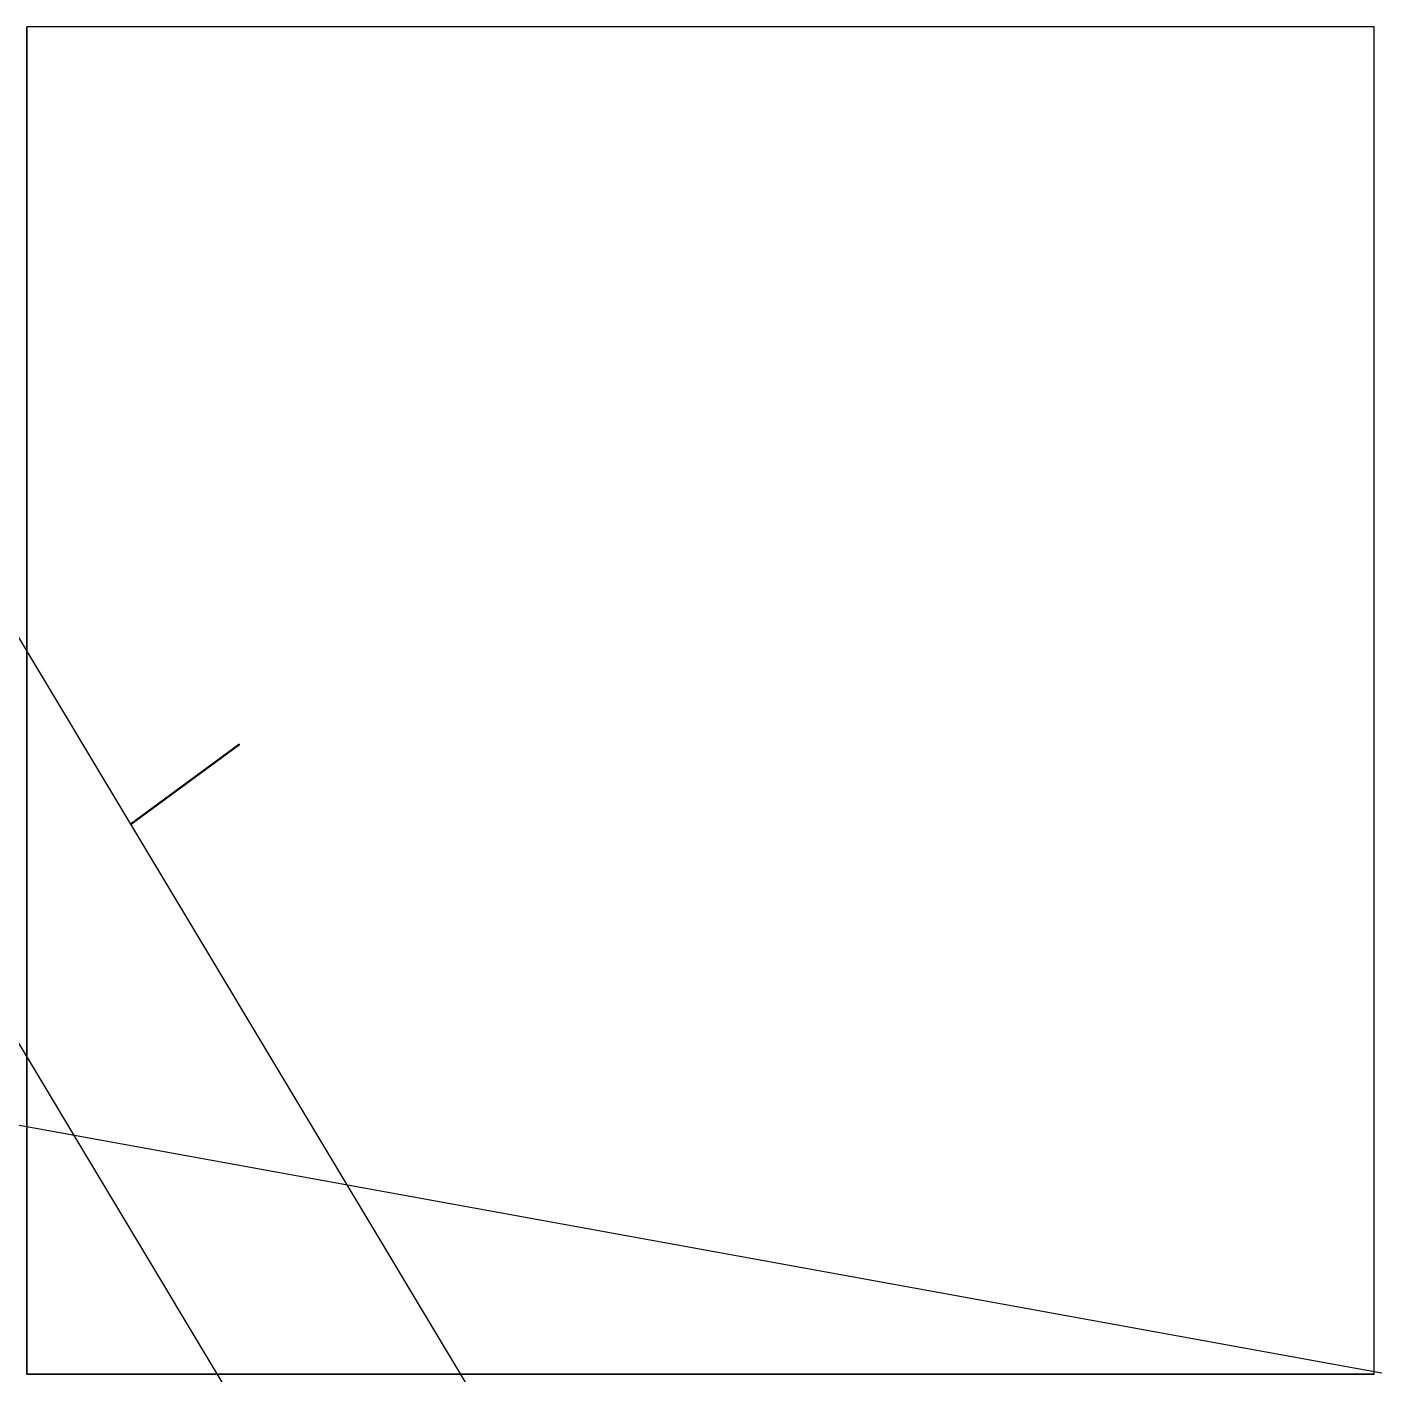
# Model space of a CAD drawing. Header units: inches. Extents: x 0 to 100, y 0 to 100.
import ezdxf

# ---------------------------------------------------------------- set-up
doc = ezdxf.new("R2010")
doc.units = ezdxf.units.IN
doc.header["$MEASUREMENT"] = 0

msp = doc.modelspace()

# ---------------------------------------------------------------- linework, layer by layer
at = {"color": 3}
for p, q in [((100, 100), (0, 100)), ((0, 100), (0, 0)), ((100, 0), (100, 100))]:
    msp.add_line(p, q, dxfattribs=at)
at = {"color": 5}
for p, q in [((0, 0, 100), (0, 100, 100)), ((0, 100, 100), (0, 100)), ((0, 100), (0, 0)), ((0, 0), (0, 0, 100))]:
    msp.add_line(p, q, dxfattribs=at)
at = {"color": 2, "lineweight": 50, "extrusion": (0.706222, 0.519858, -0.480623)}
msp.add_line((15.75, 46.74, 25.29), (7.71, 40.82, 30.76), dxfattribs=at)
at = {"color": 240, "true_color": 0xed1f24}
for p, q in [((0, 0), (100, 0)), ((0, 0), (100, 0)), ((100, 0, 100), (0, 0, 100)), ((0, 0, 100), (0, 0)), ((100, 0), (100, 0, 100))]:
    msp.add_line(p, q, dxfattribs=at)
for p, direction in [((16, 27, 28), (-0.50709, 0.84515, 0.16903)), ((13.96, 0.28, -27.6), (-0.50709, 0.84515, 0.16903)), ((35, 12, 16), (0.61396, -0.11163, 0.7814))]:
    msp.add_xline(p, direction)
at = {"extrusion": (0.706222, 0.519858, -0.480623)}
msp.add_point((15.75, 46.74, 25.29), dxfattribs=at)

doc.saveas('drawing.dxf')
